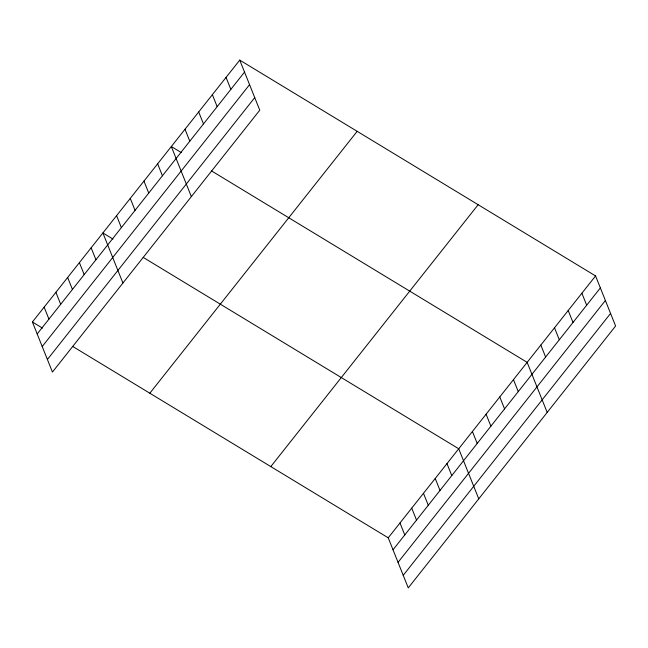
<?xml version="1.0" encoding="UTF-8"?>
<svg xmlns="http://www.w3.org/2000/svg" width="648" height="648" viewBox="0 0 648 648"><rect width="100%" height="100%" fill="white"/><g stroke="black" fill="none" stroke-linecap="round" stroke-linejoin="round"><path stroke-width="0.97" d="M239.744 60.11L259.767 110.184L52.431 372.065L32.4 321.991L239.744 60.11L595.569 275.935L615.6 326.009L408.256 587.89L388.233 537.816L72.657 346.413M37.187 333.963L244.531 72.082M42.217 346.534L249.561 84.653M47.401 359.486L254.737 97.613M149.826 393.215L357.161 131.333M270.807 466.592L478.151 204.711M388.233 537.816L595.569 275.935M393.02 549.788L600.364 287.906M398.05 562.359L605.386 300.478M403.234 575.319L610.57 313.438M181.383 152.636L171.315 146.529L191.346 196.603M211.58 170.951L527.148 362.354L547.179 412.428M112.963 239.055L102.894 232.956L122.926 283.022M143.159 257.369L458.727 448.781L478.759 498.847M32.4 321.991L42.468 328.099M581.888 293.22L586.675 305.192M568.207 310.505L572.994 322.477M554.518 327.791L559.305 339.763M540.837 345.076L545.624 357.04M513.467 379.639L518.254 391.611M499.778 396.924L504.565 408.896M486.097 414.21L490.884 426.182M472.416 431.495L477.203 443.467M446.982 463.62L451.769 475.591M435.229 478.459L440.016 490.431M423.476 493.298L428.271 505.27M411.731 508.137L416.518 520.109M226.055 77.395L230.842 89.367M399.978 522.976L404.773 534.948M212.374 94.681L217.161 106.653M198.685 111.966L203.472 123.93M185.004 129.244L189.791 141.215M157.634 163.814L162.421 175.786M143.953 181.1L148.74 193.072M130.264 198.385L135.051 210.357M116.583 215.671L121.37 227.642M91.149 247.795L95.936 259.759M79.396 262.634L84.183 274.606M67.651 277.474L72.438 289.445M55.898 292.313L60.685 304.285M44.153 307.152L48.94 319.124"/></g></svg>
